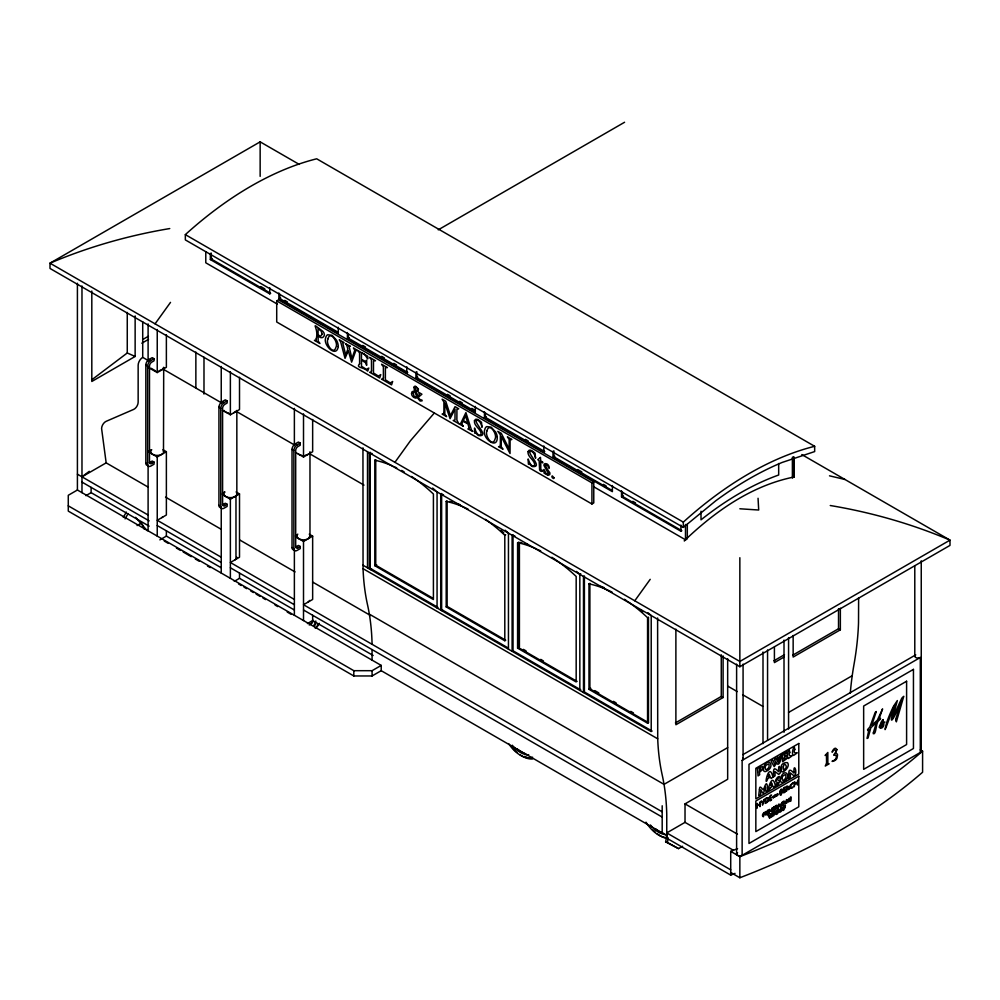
<?xml version="1.0" encoding="UTF-8"?>
<svg xmlns="http://www.w3.org/2000/svg" width="1000" height="1000" viewBox="0 0 1000 1000"><rect width="100%" height="100%" fill="white"/><g stroke="black" fill="none" stroke-linecap="round" stroke-linejoin="round"><path stroke-width="1.5" d="M784.1 806.85L785.487 805.3L783.6 806.325L783.75 810.125L785.325 806.912L784.1 807.7M850.3 693.112A262.6 151.613 -60 0 1 852.225 675.713L852.237 675.588A263.125 151.912 -60 0 1 854.062 664.1A263.125 151.912 -60 0 0 858.525 622.863L858.625 597.65M682.588 846.275L678.525 848.612L665.625 841.875L667.1 834.3M678.525 848.612L667.412 842.438L668.3 837.9M163.487 452.663L163.7 367.3L162.838 369.162L158.912 370.9M309.975 451.75L309.975 536.15L308.087 538.787A6.463 3.725 0 0 1 300.287 539.375A6.463 3.725 0 0 1 297.275 535.188M123.3 517.375L126.337 512.062M125.087 518.862L128.125 513.55M309.75 600.425L308.087 602.087M155.075 323.837L170.512 302.375M394.925 462.312L410.363 440.85L434.325 413M634.775 600.788L650.212 579.325M772.887 776.988L771.263 778.512L770.325 777.1L767.837 778.538C763.263 790.5 768.838 759.8 772.9 776.975M683.312 527.4L715.837 500.725A340.225 196.438 -60 0 1 782.138 462.45L814.663 451.575L814.663 446.3L316.688 158.8A340.225 196.438 -60 0 0 185.338 234.625L185.338 239.9L683.312 527.4L683.312 522.125L185.338 234.625M91.625 379.925L127.263 352.987L127.263 312.438M89.288 471.312L81.975 476.825L106.163 462.863L147.988 487.013M162.838 453.562L161.812 454.338A6.463 3.725 0 0 1 153.312 454.663A6.463 3.725 0 0 1 151.65 449.837M161.812 517.638L162.838 516.875M236.612 492.962A6.463 3.725 0 0 1 235.975 495.788L234.95 496.562A6.463 3.725 0 0 1 226.45 496.887A6.463 3.725 0 0 1 224.788 492.062M234.95 559.862L235.975 559.1A6.463 3.725 0 0 0 236.838 557.225M299.225 164.4L260.15 141.85L50 263.175L50 268.45L739.85 666.737L950 545.4L950 540.125L801.8 454.562M210.35 253.412L210.35 259.562L212.188 258.5M143.1 339.312L148.45 336.225M141.838 343.212L148.525 339.35M135.137 315.912L135.137 356.463L91.812 381.475L91.812 291.012M149.037 359.487L152.238 357.638L154.062 358.688L154.062 360.8L151.775 362.125A3.225 1.863 -60 0 0 149.488 366.075L149.488 462.088A3.225 1.863 -60 0 0 151.775 463.413L154.062 462.088L154.062 464.2L150.863 466.05A4.525 2.612 -60 0 1 147.662 464.2L145.838 463.137L145.838 365.025A4.525 2.612 -60 0 1 149.037 359.487L150.863 360.538L154.062 358.688M210.35 259.562L269.75 293.85L270.663 293.312L211.275 259.025L211.275 253.075M278.888 292.987L278.888 299.125L280.712 298.062M276.712 300.9L278.538 299.837L593.775 481.838L593.775 502.938L591.938 503.988L276.712 322L276.712 300.9L591.938 482.887L593.775 481.838M148.1 367.3L157.238 372.575L166.375 367.3L166.375 334.738M438.237 229.838L624.587 122.25M222.138 401.688L225.325 399.837L227.162 400.887L227.162 403L224.875 404.325A3.225 1.863 -60 0 0 222.587 408.275L222.587 504.288A3.225 1.863 -60 0 0 224.875 505.613L227.162 504.288L227.162 506.4L223.962 508.25A4.525 2.612 -60 0 1 220.763 506.4L218.938 505.35L218.938 407.225A4.525 2.612 -60 0 1 222.138 401.688L223.962 402.738L227.162 400.887M381.213 670.688L381.213 665.413L77.412 490.012L68.275 495.288L68.275 511.112L353.812 675.962L372.075 675.962L381.213 670.688L666.75 835.55M151.525 449.725L148.1 451.7L157.238 456.975L166.375 451.7L166.375 515L157.238 520.275L221.238 557.225M347.413 332.55L347.413 338.688L349.237 337.625M85.9 495.662L91.112 492.65L149.15 526.15M222.387 410.175L230.375 414.8L239.513 409.525L239.513 377.262M149.362 462.6A3.225 1.863 -60 0 0 149.95 462.35L152.238 461.037L154.062 462.088M137.1 525.55L141.15 523.212M347.413 338.688L406.8 372.975L407.713 372.45L348.325 338.162L348.325 333.688M295.225 443.888L298.425 442.038L300.25 443.1L300.25 445.2L297.975 446.525A3.225 1.863 -60 0 0 295.688 450.475L295.688 546.487A3.225 1.863 -60 0 0 297.975 547.812L300.25 546.487L300.25 548.6L297.05 550.45A4.525 2.612 -60 0 1 293.863 548.6L292.025 547.55L292.025 449.425A4.525 2.612 -60 0 1 295.225 443.888L297.05 444.938L300.25 443.1M415.938 372.113L415.938 378.25L417.762 377.2M222.387 493.263L224.662 491.95M159.85 539.875L166.375 536.1L221.05 567.663M222.387 494.588L230.375 499.2L239.513 493.925L239.513 557.225L230.375 562.5L294.375 599.45M295.512 452.4L303.512 457.025L312.65 451.75L312.65 419.487M222.45 504.8A3.225 1.863 -60 0 0 223.05 504.55L225.325 503.237L227.162 504.288M370.25 568.35L369.338 568.875L369.338 452.825L370.25 452.3L370.25 568.35L437.987 607.45M411.55 476.475A136.062 78.562 60 0 1 433.413 494.038L433.413 599.538L374.825 565.712L374.825 460.213L375.737 459.675L375.737 565.188L433 598.25M484.462 411.675L484.462 417.812L486.3 416.763M295.512 535.487L297.8 534.175M234.288 581.35L239.513 578.325L294.175 609.888M295.512 536.812L303.512 541.425L312.65 536.15L312.65 599.45L303.512 604.725L662.188 811.8M295.55 547.013A3.225 1.863 -60 0 0 296.137 546.75L298.425 545.438L300.25 546.487M441.637 609.562L440.725 610.087L440.725 494.038L441.637 493.512L441.637 609.562L508.025 647.9M446.2 501.425L447.125 500.887L447.125 606.4L505.712 640.225L504.8 640.75L446.2 606.925L446.2 501.425A136.062 78.562 60 0 1 468.062 509.1M484.462 417.812L543.862 452.1L544.775 451.575L485.375 417.287L485.375 412.825M553 451.238L553 457.375L554.825 456.325M374.825 565.712L376.65 564.663M370.712 569.675L371.625 569.138M307.425 623.575L312.65 620.55L373.15 655.487M504.8 640.75L504.8 535.25L505.712 534.725M513.025 650.775L512.112 651.3L512.112 535.25L513.025 534.725L513.025 650.775L580.75 689.875L579.837 690.413L579.837 574.35A180.725 104.338 60 0 0 576.512 571.438M621.525 490.8L621.525 496.938L623.35 495.887M446.2 606.925L447.125 606.4M441.637 610.625L442.55 610.087M68.275 505.838L353.812 670.688L372.075 670.688L381.213 665.413M579.837 574.35L580.75 573.825M648.475 722.65L647.562 723.175L588.975 689.35L588.975 583.85L589.888 583.325L589.888 688.825L648.475 722.65L648.475 617.15M621.525 496.938L680.913 531.225L681.825 530.7L622.438 496.413L622.438 491.95M792.387 477.425L793.3 476.9M794.212 457.088L794.212 476.975L793.3 477.512L793.3 456.788M536.975 549.15A136.062 78.562 60 0 0 517.587 542.638L517.587 648.138L519.412 647.087L519.412 543.125M584.4 691.988L583.488 692.513L583.488 576.462L584.4 575.938L584.4 691.988L652.138 731.087M588.975 689.35L590.8 688.3M773.913 660.788L784.463 654.688M784.013 657.062L774.412 662.6L774.412 647.188M675.413 722.925L721.275 696.45L723.1 697.513L723.1 655.875M792.663 655.225L838.525 628.75L840.35 629.812L840.35 608.225M723.1 697.513L675.888 724.762L675.888 629.163M840.35 629.812L793.15 657.062L793.15 635.475M727.663 747.625L664.025 784.362L369.338 614.138A263.125 151.912 -60 0 0 367.512 604.75A263.125 151.912 -60 0 1 363.05 568.675L362.95 447.863M788.575 712.45L852.225 675.713M742.962 754.613L915.738 654.862A3.225 1.863 0 0 0 915.738 657.5A3.225 1.863 0 0 0 920.3 657.5L920.3 752.463L742.138 855.325A3.225 1.863 0 0 1 737.562 855.325A3.225 1.863 0 0 1 737.562 852.688M742.138 855.325L742.138 760.375L920.3 657.5M733.425 850.3L685.025 822.35L685.025 803.888L727.663 779.275L727.663 658.725M685.025 822.35L666.75 832.913L730.713 869.837M233.612 412.75L234.95 412.163A6.463 3.725 0 0 0 236.612 410.487M657.613 617.987L657.712 738.8A263.125 151.912 -60 0 0 662.188 774.875A263.125 151.912 -60 0 1 664 784.262L664.025 784.362A262.6 151.613 -60 0 1 666.75 814.45L666.75 838.188L730.713 875.113L735.025 873.375M730.713 875.113L730.713 851.375L737.575 848.637M794.212 476.975C751.688 485.462 715.013 511.375 684.225 540.887L687.312 538.737L687.312 524.175M305.188 455.35L308.087 454.387A6.463 3.725 0 0 0 309.113 453.612M739.85 508.775L758.7 510.025L758.05 498.275M829.488 475.825L844.925 479.462M155.562 370.9L151 368.263M228.7 413.125L225.812 412.163A6.463 3.725 0 0 1 224.137 410.487M665.625 841.875L667.412 842.438M127.263 352.987L135.137 356.463M260.775 286.55L264.825 288.9M284.7 300.363L287.35 301.9M362.738 345.425L365.438 346.987M381.637 356.337L384.338 357.887M393.787 363.35L396.488 364.9M447.463 394.338L450.163 395.9M459.613 401.35L462.312 402.912M471.763 408.363L474.462 409.925M525.438 439.363L528.138 440.913M577.775 469.575L581.812 471.912M603.413 484.375L606.112 485.938M632.8 501.337L635.5 502.9M337.837 332.1L279.8 298.587L279.8 294.125M474.9 411.238L416.85 377.725L416.85 371.763M611.95 490.363L553.913 456.85L553.913 450.9M278.888 299.125L338.275 333.413L338.275 327.275M415.938 378.25L475.325 412.537L475.325 406.4M553 457.375L612.388 491.662L612.388 485.525M277.4 304.15L205.787 262.8L205.787 251.938M593.6 486.7L685.487 539.788L685.487 524.475M730.713 872.475L739.85 877.75A652.55 376.75 0 0 0 922.588 772.237L922.588 751.137L920.3 749.825A3.225 1.863 0 0 1 920.3 752.463M727.775 686.137L737.212 691.587M742.613 694.7L762.837 706.388M142.713 321.85L142.713 357.362L148.112 360.475M162.95 369.05L220.975 402.537M237.162 411.887L293.837 444.613M310.025 453.963L364 485.112M145.838 365.025L147.662 366.075L147.662 464.2M218.938 407.225L220.763 408.275L220.763 506.4M292.025 449.425L293.863 450.475L293.863 548.6M523.413 649.388L526.075 650.925M540.725 659.388L543.387 660.925M594.8 690.6L598.787 692.913M613.438 701.363L616.1 702.9M630.75 711.363L633.413 712.9M577.1 681.438L518.5 647.613L518.5 542.112M517.587 648.138L576.175 681.963L576.175 576.462A136.062 78.562 60 0 0 551.838 557.288M162.95 449.725L166.375 451.7M236.088 491.95L239.513 493.925M309.225 534.175L312.65 536.15M362.95 565.188L651.213 731.625L651.213 615.562A180.725 104.338 60 0 0 647.9 612.65M363.05 568.675L657.712 738.8M149.95 462.35L151.775 463.413M223.05 504.55L224.875 505.613M296.137 546.75L297.975 547.812M165.538 497.137L220.863 529.087M239.75 539.987L295.062 571.925M312.613 582.05L370.625 615.55M685.025 803.888L737.463 834.163M77.412 474.188L148.1 515M730.713 851.375L739.85 856.65A652.55 376.75 0 0 0 922.588 751.137M81.975 482.1L149.15 520.875M157.238 525.55L221.238 562.5M230.375 567.775L294.375 604.725M303.512 610L662.188 817.075M164.262 541.05L168.312 543.4M176.425 548.075L180.475 550.413M183.175 551.975L191.287 556.663M195.338 559L199.387 561.337M207.5 566.025L210.2 567.575M238.575 583.962L241.275 585.525M243.988 587.087L246.688 588.638M250.738 590.988L253.438 592.537M256.137 594.1L260.2 596.45M262.9 598L265.6 599.562M275.062 605.025L277.762 606.587M287.225 612.05L291.275 614.388M297.913 453.612L298.95 454.387A6.463 3.725 0 0 0 301.837 455.35M135.612 517.35L147.1 530.612M495.475 431.863L491.138 427.15L486.788 426.575A8.95 5.162 60 0 0 484.825 429.538C481.125 438 498.125 450.775 497.212 436.775M309.75 535.188L309.975 536.15M163.487 450.737L163.7 451.7M106.163 462.863L101.6 428.575A5.7 3.287 -60 0 1 106.125 421.337L133.613 409.438A5.7 3.287 -60 0 0 138.15 402.2L138.15 365.275A6.463 3.725 -60 0 1 142.713 357.362M921.25 560.812L921.25 751.137M914.788 566.175L914.788 656.188M838.525 608.713L838.525 628.75M792.387 457.312L792.387 478.038M788.575 637.587L788.575 729.038M784.013 640.1L784.013 732.262M778.675 463.488L778.675 475A294.337 169.938 -60 0 0 701.012 519.837L701.012 511.213M767.562 649.975L767.562 740.088M763 652L763 743.662M743.075 664.125L743.075 759.05M739.85 557.712L739.85 666.737M739.85 856.65L739.85 877.75M736.612 664.125L736.612 854.013M721.275 654.812L721.275 696.45M680.913 525.087L680.913 531.225M662.188 805.775L662.188 832.913M647.562 723.175L647.562 617.675A136.062 78.562 60 0 0 628.175 601.8M591.938 482.887L591.938 503.988M543.862 445.962L543.862 452.1M508.45 649.2L508.45 533.138A180.725 104.338 60 0 0 505.138 530.225M437.062 491.925L437.062 607.987M406.8 366.838L406.8 372.975M372.075 649.587L372.075 660.138M372.075 670.688L372.075 675.962M367.512 452.025L367.512 567.825M353.812 670.688L353.812 675.962M312.65 615.275L312.65 620.55M303.512 413.9L303.512 457.025M303.512 541.425L303.512 620.55M294.375 408.375L294.375 445.55M294.375 550.05L294.375 615.275M269.75 287.712L269.75 293.85M260.15 141.85L260.15 176.375M239.513 573.05L239.513 578.325M236.838 411.05L236.838 493.925M235.975 495.788L235.975 559.1M230.375 371.75L230.375 414.8M230.375 499.2L230.375 578.325M221.238 366.475L221.238 403.375M221.238 507.825L221.238 573.05M203.988 357.212L203.988 394.075M195.863 352.05L195.863 387.738M166.375 530.825L166.375 536.1M157.238 329.513L157.238 372.575M157.238 456.975L157.238 536.1M148.1 323.925L148.1 361.1M148.1 465.6L148.1 530.825M91.112 487.375L91.112 492.65M81.975 285.988L81.975 492.65M77.412 283.25L77.412 490.012M369.35 614.237A262.6 151.613 -60 0 1 372.075 644.312M512.112 535.25A180.725 104.338 60 0 1 514.875 536M440.725 494.038A180.725 104.338 60 0 1 443.488 494.787M369.338 452.825A180.725 104.338 60 0 1 372.1 453.575M432.638 488.062A180.725 104.338 60 0 1 435.962 490.95M742.65 758.125A3.225 1.863 0 0 1 742.138 760.375M683.312 522.125A340.225 196.438 -60 0 1 814.663 446.3M588.975 583.85A136.062 78.562 60 0 1 612.075 592.137M624.462 599.288A136.062 78.562 60 0 1 626.938 600.938M600.688 586.35A136.062 78.562 60 0 1 604.362 587.725M640.825 610.3A136.062 78.562 60 0 1 642.75 611.95M538.212 549.712A136.062 78.562 60 0 1 540.688 550.925M519.688 542.362A136.062 78.562 60 0 1 522.062 542.938M524.462 543.587A136.062 78.562 60 0 1 528.088 544.725M449.487 501.425A136.062 78.562 60 0 1 451.887 502.038M456.712 503.512A136.062 78.562 60 0 1 460.363 504.825M500.95 530.363A136.062 78.562 60 0 1 503.812 532.95M485.412 519.362A136.062 78.562 60 0 1 504.8 535.25M374.825 460.213A136.062 78.562 60 0 1 392.975 466.163M394.212 466.712A136.062 78.562 60 0 1 396.688 467.887M401.637 470.45A136.062 78.562 60 0 1 404.113 471.85M169.75 228.562A459.525 375.2 0 0 0 50 263.175L739.85 661.462L950 540.125A459.525 375.2 0 0 0 830.25 505.513M319.35 623.325A29.075 16.788 60 0 1 316.1 627.625M318.438 623.85A29.075 16.788 60 0 1 315.188 628.162M315.763 624.113A26.662 15.4 60 0 1 313.875 626.138M315.825 621.013A26.662 15.4 60 0 1 313.938 625.175M313.075 620.275A23.262 13.425 60 0 1 309.237 625M312.775 622.05A23.262 13.425 60 0 1 310.15 624.475M532.587 757.2A26.662 15.4 60 0 1 508.6 743.587M528.688 754.712A23.262 13.425 60 0 1 512.25 745.225M525.638 753.8A23.262 13.425 60 0 1 517.125 748.875M144.213 529.087A26.662 15.4 60 0 1 142.238 524.012M294.4 549.75A4.525 2.612 -60 0 1 292.025 547.55M293.863 450.475A4.525 2.612 -60 0 1 297.05 444.938M221.3 507.537A4.525 2.612 -60 0 1 218.938 505.35M220.763 408.275A4.525 2.612 -60 0 1 223.962 402.738M147.438 465.412A4.525 2.612 -60 0 1 145.838 463.137M147.662 366.075A4.525 2.612 -60 0 1 150.863 360.538M665.763 838.225A29.075 16.788 60 0 1 657.225 833.812M655.125 832.087A29.075 16.788 60 0 1 653.075 830.138M666.587 837.613A26.662 15.4 60 0 1 646 822.175M665.575 834.513A23.262 13.425 60 0 1 650.387 824.975M663.787 833.55A23.262 13.425 60 0 1 655.275 828.637M528.525 757.938A29.075 16.788 60 0 1 524.55 756.4M532.575 758.962A29.075 16.788 60 0 1 520.15 754.837M516.975 752.325A29.075 16.788 60 0 1 512.013 747.087M495.562 431.938A8.95 5.162 60 0 1 497.287 436.812M763.587 813.2C764.925 814.75 764.425 813.45 763.337 816.825C760 814.675 767.387 810.212 763.587 813.2M775.987 795.35C774.125 792.262 774.712 800.863 774.887 795.537C776.812 798.413 776.025 792.438 775.987 795.35M783.325 766.45L783.35 769.975A4.763 2.75 -60 0 0 784.45 769.35C788.675 767.562 784.412 761.2 783.325 766.45M788.863 800.013L788.85 801.263C784.188 794.912 787.163 809.1 786.675 800.4C790.638 806.112 788.75 794.3 788.863 800.013M765.675 800.337L765.7 802.738L767.575 801.2A2.112 1.212 -60 0 0 768.05 799.95L768.05 799.137A2.125 1.225 -60 0 0 767.588 798.425A2.325 1.338 -60 0 0 767.013 798.363L765.7 799.025L765.675 800.337M770.05 798.538C768.475 802.062 772.938 798.112 771.213 800.188C768.075 803.413 768.65 794.725 771.6 795.062C767.638 798.6 774.062 796.675 770.05 798.538M773.4 809.163C776.975 813.138 768.587 810.55 774.488 806.462C772.55 808.225 775.638 808.238 773.4 809.163M776.85 794.675C777.138 797.575 778.438 791.912 776.85 794.675M780.188 791.263C780.95 794.513 782.262 787.6 780.188 791.263M783.737 790.638C782.362 793.962 787.562 790.15 784.062 792.75C781.938 794.212 782.613 786.65 785.288 787.15C781.325 790.688 787.75 788.763 783.737 790.638M778.7 770.163L778.675 771.712C771.75 764.325 774.137 772.862 773.225 777.1L775.05 775.825L775 771.525L778.7 774.412L780.15 773.05C781.575 767.875 778.15 762.638 778.7 770.163M793.988 771.55L793.962 773.1C787.038 765.7 789.438 774.25 788.525 778.487L790.337 777.212L790.288 772.913L793.988 775.8L795.45 774.438C796.862 769.262 793.438 764.025 793.988 771.55M759.412 769.987C760.75 773.55 761.213 764.775 759.412 769.987M763 802.788L762.55 805.15L762.463 803.188L761.038 801.438L761.525 800.875L762.775 802.475L764.362 799.275L763 802.788M775.875 806.975C776.85 809.412 777.2 803.138 775.875 806.975M781.025 809.112C782 811.538 782.325 805.312 781.025 809.112M784.188 758.6L784.175 759.488L786.538 757.875L786.775 758.675L782.575 761.712L782.4 754.112L786.862 751.825L786.65 753.263L784.25 754.425C782.9 758.025 790.375 752.663 784.2 757.487L784.188 758.6M759.85 804.388L759.95 806.65L760.387 801.625L759.862 803.9L757.325 805.362L757.3 803.413L756.612 803.888L756.8 808.4L757.312 805.85L759.85 804.388M765.138 800.837L765.138 803.45L767.1 802.4A3.312 1.913 -60 0 0 768.25 800.812A3.062 1.762 -60 0 0 768.7 799.025C768.512 796.162 763.6 798.6 765.138 800.837M771.612 810.163L771.7 811.975L772.038 807.962L771.625 809.775L769.587 810.95L769.575 809.388L769.025 809.762L769.175 813.375L769.587 811.338L771.612 810.163M776.025 812.725L776.1 814.538L776.45 810.512L776.025 812.325L774 813.5L773.988 811.938L773.425 812.325L773.575 815.938L773.988 813.9L776.025 812.725M776.637 794.875L776.625 795.913L777.412 795.5A1.325 0.762 -60 0 0 777.738 795.1L777.788 793.637L776.637 794.875M797.325 782.75L797.425 785.013L797.862 780L797.325 782.262L794.788 783.725L794.775 781.775L794.075 782.262L794.262 786.762L794.788 784.225L797.325 782.75M765.7 813.2C766.025 820 766.325 807.125 765.7 813.2M775.45 807.537L775.525 809.775L776.087 807.975L777.875 808.388L777.025 807.087A1.425 0.825 -60 0 0 777.4 806.25C777.8 803.975 774.188 806.025 775.45 807.537M780.6 809.675L780.662 811.9L781.237 810.113L783.025 810.512L782.163 809.225A1.425 0.825 -60 0 0 782.55 808.388C782.938 806.1 779.325 808.162 780.6 809.675M779.688 792.537C781.325 802.6 783.7 781.087 779.688 792.537M781.587 767.887C778.938 777.25 789.963 768.05 788.037 763.725A4.075 2.35 -60 0 0 787.237 762.613C784.338 762.262 780.037 764.4 781.587 767.887M789.775 752.375C786.725 759.675 797.663 751.975 788.4 758.487C785.875 757.8 789.25 745.462 789.775 752.375M794.788 749.475C791.663 756.825 802.575 749.05 793.625 755.462C790.7 755.65 794.275 742.325 794.788 749.475M759.45 789.338L758.7 795.575L760.625 794.538L760.875 789.825L762.7 793.1L763.562 792.875L765.625 787.087L765.95 791.625L767.837 790.3C767.275 784.912 766.95 779.8 764.038 788.25C763.812 793.4 759.7 782.675 759.45 789.338M778.612 804.987L778.225 808.088L778.938 804.812L780.288 806.875L781.65 803.25L781.812 805.95L782.45 805.65L782.15 802.188L780.337 806.012L778.938 803.975L778.612 804.987M757.75 771.663L758.062 775.938L759.7 774.7L759.412 772.475L762.387 769.625L762.45 766.513L757.45 768.538L757.75 771.663M327.863 339.062C325.45 343.812 333.625 355.925 335.988 347.225C338.65 342.312 329.975 329.9 327.863 339.062M486.938 430.913C484.538 435.662 492.713 447.775 495.062 439.075C497.738 434.162 489.05 421.75 486.938 430.913M316.262 338.787L316.075 340.288L314.413 340.35L319.938 343.537L318.15 341.012L318.087 335.5C321.788 340.863 327 335.425 322.8 331.275C308.475 320.7 319.25 326.625 316.262 338.787M371.525 370.675L371.325 372.188L369.675 372.25L379.663 378.025L380.763 374.613L378.363 376.075L373.462 372.912L373.5 360.788L375.513 360.737L369.675 357.362L371.463 359.888L371.525 370.675M383.425 377.55L383.225 379.062L381.575 379.125L391.562 384.888L392.663 381.488L390.262 382.95L385.363 379.775L385.4 367.65L387.413 367.6L381.575 364.225L383.363 366.763L383.425 377.55M443.938 412.55L443.725 414.025L442.113 414.075L446.6 416.662L444.837 414.188L444.775 403.075L450.075 418.675L455.037 409.012L454.988 419.963L453.212 420.487L458.7 423.65L456.875 420.012L456.925 409.288L458.7 408.762L455.037 406.65L450.438 415.65L445.763 401.287L442.113 399.175L443.888 401.95L443.938 412.55M500.363 445.125L500.15 446.613L498.537 446.65L503.025 449.25L501.262 446.763L501.2 436.438L510.037 453.537L510.1 439.988L511.875 439.462L507.375 436.863L509.137 439.35L509.212 449.087L501.325 433.363L497.825 431.35L500.363 434.762L500.363 445.125M777.487 813.713C775.5 804.8 783.675 812.938 777.812 812.312L777.487 813.713M783.188 805.312C781.237 796.325 789.325 804.75 783.525 803.913L783.188 805.312M786.413 791.338C784.1 780.025 794.025 790.725 786.838 789.587L786.413 791.338M826.575 763.2L825.263 766.05L829.137 763.825L827.837 763.288L827.837 752.463L825.088 755.462L826.45 755.025L826.575 763.2M765.188 767.362L765.288 768.85A2.763 1.6 -60 0 0 766 769.538A2.55 1.475 -60 0 0 766.712 769.463L768.312 768.162A3.062 1.762 -60 0 0 769.062 766.562L769.075 764.538A2.587 1.487 -60 0 0 768.388 763.9L766.025 765.288A2.725 1.575 -60 0 0 765.288 766.812L765.188 767.362M782.013 778.075L782.113 779.562A2.763 1.6 -60 0 0 782.825 780.25A2.55 1.475 -60 0 0 783.55 780.175L785.138 778.875A3.062 1.762 -60 0 0 785.9 777.275L785.913 775.25A2.587 1.487 -60 0 0 785.212 774.613L782.862 776A2.725 1.575 -60 0 0 782.125 777.525L782.013 778.075M881.375 722.038L879.55 726.087A3.25 1.875 -60 0 0 879.3 727.438C881.538 730.025 885.138 725.512 883.438 723.312C888.012 720.075 880.337 723.6 882.362 725.625L881.95 723.213L883.288 719.562L881.375 722.038M881.925 721.65C882.038 724.788 883.787 717.75 881.925 721.65M338.237 346.575C336.587 358.55 322.575 344.925 325.737 337.7A8.95 5.162 60 0 1 327.7 334.738L332.05 335.3L336.4 340.012A9 5.188 60 0 1 338.125 344.925L338.237 346.575M790.55 786.137L790.537 786.95A2.188 1.262 -60 0 0 791 787.663C795.913 785.288 790.487 790.625 789.912 786.975A2.812 1.625 -60 0 1 790.425 785.125L793.238 782.65L791.025 784.887A2.087 1.2 -60 0 0 790.55 786.137M771.112 813.975C771.312 816.587 768.838 812.55 770.588 815.875L769.825 817.513L768.7 815.05L768.15 815.45L769.625 818.325L770.738 816.188L771.612 817.15L773.012 812.513L771.587 816.475L771.425 813.413L771.112 813.975M895.65 719.5L896.363 721.838L903.775 696.3L901.775 698.2L892.738 717.712L897.337 700.562L893.55 706.213A87.275 50.388 -60 0 0 886.888 721.95C880.387 745.625 892.725 706.975 895.1 705.238C885.625 734.862 896.688 713.138 901.725 700.4L895.65 719.5M763.4 768.138L763.4 769.875A4.562 2.637 -60 0 0 763.938 771.062A4.862 2.812 -60 0 0 765.562 771.55C776.725 767.312 767.775 754.688 763.4 768.138M780.225 778.85L780.225 780.588A4.562 2.637 -60 0 0 780.763 781.775A4.862 2.812 -60 0 0 782.387 782.262C793.55 778.025 784.6 765.4 780.225 778.85M359.625 363.825C355.45 368.15 363.338 366.725 367.725 371.125L368.837 368.038L366.3 369.325L361.525 366.275L361.45 360.112L365.487 362.663L366.662 365.35L366.662 360.163L365.288 361.4L361.45 359.312L361.45 353.425C365.737 351.912 368.638 364.012 367.725 356.238L357.775 350.5L359.562 352.975L359.625 363.825M773.162 797.887C772.262 794.737 775.938 797.1 773.188 797.75M413.963 387.388L414.538 390.95L412.062 391.712C409.875 394.675 414.15 399.438 417.425 397.812L420.075 401.05L422.062 400.863C423.088 399.363 418.537 400.562 418.475 397.137L421.925 394.212L418.738 392.375L419.363 394.725L418.125 396.425L416.112 391.65L418.05 391.25L418.438 389L415.525 386.225A3.4 1.963 60 0 0 413.963 387.388M775.812 780.438L775.775 780.913A2.025 1.163 -60 0 0 776.375 781.963L777.95 782.712L775.913 784.375L775.875 786.012L778.263 784.375L779.375 782.062L779.175 780.713L777.288 779.65L779.45 776.488L778.025 776.95A4.338 2.5 -60 0 0 776.4 778.875A3.05 1.762 -60 0 0 775.812 780.438M781.575 792.8C780.375 796.587 779.412 791.237 781.575 792.8M780.088 756.562L778.312 762.412L777.387 761.05C780.312 756.838 776.725 754.887 776.8 760.037C775.45 755.888 773.112 760.138 775.975 761.888L774.8 764.438L772.913 760.037L771.125 761.25L774.212 766.675L776.562 762.938C779.788 769.275 783.238 749.938 780.088 756.562M766.925 811.838C767.712 820.75 769.062 805.275 766.925 811.838M790 798.512C790.788 807.438 792.1 791.938 790 798.512M474.462 420.675C473.65 426.388 481.675 429.075 481.087 434.562L479.775 435.112C474.787 435.062 473.837 420.425 474.862 433.325C475.913 431.863 477.425 435.425 478.9 435.662C489.137 436.55 475.925 424.9 476.075 420.763L477.287 420.225C482.45 421.012 482.537 434.375 481.5 422.275C479.812 421.012 475.913 416.925 474.462 420.675M528.05 451.6C527.238 457.325 535.262 460.012 534.675 465.487L533.362 466.05C528.375 466 527.425 451.362 528.45 464.263C529.5 462.8 531 466.362 532.487 466.587C542.725 467.488 529.5 455.838 529.663 451.7L530.862 451.15C536.038 451.95 536.112 465.312 535.087 453.212C533.4 451.95 529.487 447.863 528.05 451.6M879.95 726.45L880.462 727.788L881.925 726.425L881.413 723.825L879.95 726.45M836.975 749.587L835.575 753.075L837.375 754.125A5.012 2.888 -60 0 1 837.2 756.888C837.438 761.637 827.9 762.387 834.188 760.35C835.938 759.538 837.5 755.962 835.275 754.963C830.775 756.488 837.138 752.738 835.588 750.375L834.688 749.837A2.75 1.587 -60 0 0 832.938 751.062C830.625 755.3 833.162 747.775 835.55 748.2L836.975 749.587M413.075 392.775L414.1 396.35L417.025 397.075L414.787 391.675L413.075 392.775M770 788.337C765.7 797.062 771.875 769.175 775.362 785.763L773.725 787.3L772.8 785.888L770 788.337M349.087 346.45L351.925 358.55L354.8 350.112L353.375 347.95L357.225 350.175L355.812 350.75L351.613 362.175L348.3 350.737L345.037 358.375L340.662 341.838L339.25 339.8L344.025 342.55L342.762 343.125L345.725 354.963L347.863 349.1L346.863 345.55A2.212 1.275 60 0 0 345.375 343.738L350.4 346.238L349.087 346.45M873.438 732.463L873.238 733.7C876.3 735.188 875.825 723.25 878.35 721.012L880.588 718.962L880.413 718.263L879.062 718.938L882.588 708.888L877.3 720.263L871.8 725.2L876.287 711.538L875.188 712.387L869.825 727.062L867.525 729.65L867.85 730.588L868.988 729.463L867.025 738.475L868 738.088L870.85 727.738L876.438 722.55L873.438 732.463M322.075 334.212L320.588 336.3L318.087 334.875L318.087 328.675L321.287 331.225L322.075 334.212M417.725 389.375L415.85 390.938C413.625 388.137 417.113 385.275 417.725 389.375M469.175 428.387L467.863 428.95L472.95 431.475A2.525 1.462 60 0 1 471.25 429.288L465.913 412.587L460.812 423.237L459.263 423.975L463.325 426.325L461.825 424.125L463.025 421.163L468.013 424.05L469.175 428.387M554.075 477.812L553.425 478.55L552.275 477.625A1.475 0.85 60 0 1 552.275 475.9L554.075 477.812M548.488 473.638L547.6 474.525L546.125 473.587L543.987 469.462L543.987 473.05L548.05 475.325L549.65 474.675A3.325 1.913 60 0 0 549.775 472.638C548.237 470.75 541.987 461.425 548 466.087C550.05 472.463 549.913 463.387 545.538 463.65A3.462 2 60 0 0 543.95 465.425L548.488 473.638M768.713 775.562L768.325 776.938L769.875 776.038L769.125 774.175L768.713 775.562M771.175 784.362L770.788 785.725L772.337 784.837L771.6 782.962L771.175 784.362M773.587 796.425L773.388 797.075L773.587 796.425M778.375 810.55L777.975 811.85L778.962 811.287L778.375 810.55M787.525 787.387L787.025 789.013L788.263 788.3L787.525 787.387M784.075 802.15L783.688 803.45L784.675 802.887L784.075 802.15M540.438 457.475L537.788 459.663L539.163 460.812L539.612 469.925A2.375 1.375 60 0 0 540.837 471.238L542.087 471.425L543.038 470.35L541.6 470.4L540.8 469.1L540.725 461.725L542.762 462.9L542.762 462.125L540.725 460.95L540.438 457.475M465.562 415.8L463.325 420.525L467.75 423.088L465.562 415.8M913.45 669.375L748.988 764.325L748.988 843.462L913.45 748.5L913.45 669.375M798.787 743.487L755.837 768.288L755.837 798.875L798.787 774.087L798.787 743.487M906.6 681.237L863.65 706.038L863.65 769.338L906.6 744.55L906.6 681.237M798.787 776.2L755.837 800.987L755.837 831.587L798.787 806.787L798.787 776.2"/></g></svg>
